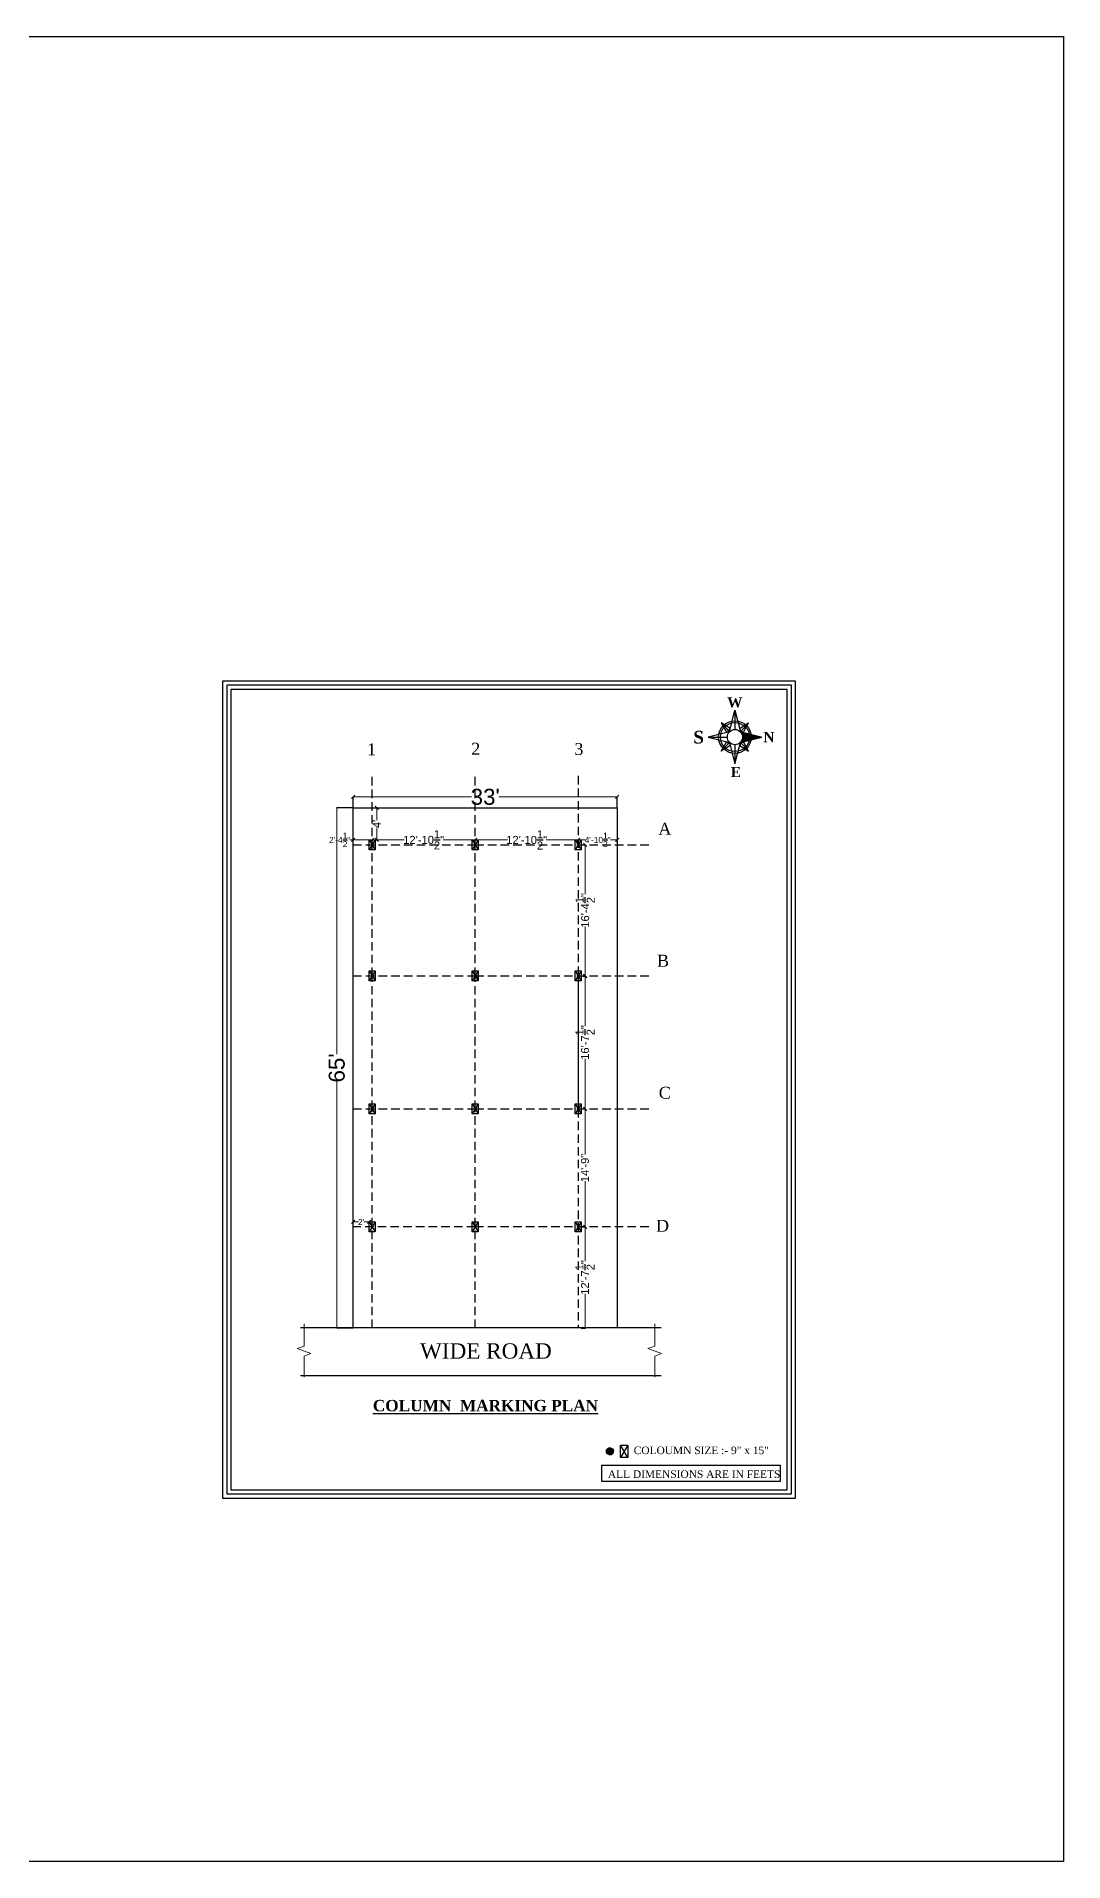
# Model space of a CAD drawing. Header units: inches. Extents: x 572007 to 584304, y -133032 to -127720.
# Drawn here: x 576718 to 578258, y -133032 to -130296 of the extents above; entities that cross this region are included whole.
import ezdxf

# ---------------------------------------------------------------- set-up
doc = ezdxf.new("R2010")
doc.units = ezdxf.units.IN
doc.header["$LTSCALE"] = 2
doc.header["$MEASUREMENT"] = 0
doc.header["$PDSIZE"] = 60727.40515
doc.linetypes.add('HIDDEN', pattern=[9.525, 6.35, -3.175])
doc.layers.add('wall', color=160, linetype='Continuous', lineweight=20)
doc.styles.add('3', font='')
doc.styles.get("Standard").update_dxf_attribs({"font": 'arial.ttf'})
doc.styles.get('3').set_extended_font_data('@Gungsuh')
doc.dimstyles.new('Standard$0', dxfattribs={"dimtxt": 12, "dimasz": 2.5, "dimexe": 0, "dimexo": 0, "dimgap": 0, "dimtad": 0, "dimdec": 1, "dimzin": 0, "dimdsep": 46, "dimlunit": 4, "dimtxsty": 'Standard', "dimblk": 'ARCHTICK', "dimcen": 15.09, "dimclrd": 47, "dimadec": 0, "dimazin": 0, "dimtfac": 1, "dimtdec": 1, "dimtofl": 0, "dimtmove": 0, "dimatfit": 3, "dimldrblk": 'ARCHTICK', "dimfxl": 1, "dimtolj": 1, "dimtzin": 0, "dimlwd": 20, "dimarcsym": 0})

# ---------------------------------------------------------------- blocks, each defined once
blk = doc.blocks.new('9x15 coloumn')
at = {"color": 1}
for p, q in [((315455.5, -29644), (315446.5, -29659)), ((315446.5, -29644), (315455.5, -29659))]:
    blk.add_line(p, q, dxfattribs=at)
blk.add_lwpolyline([(315446.5, -29644), (315455.5, -29644), (315455.5, -29659), (315446.5, -29659)], close=True, dxfattribs=at)
blk = doc.blocks.new('_Oblique')
at = {"color": 0, "linetype": 'ByBlock', "lineweight": -2}
blk.add_line((-0.5, -0.5), (0.5, 0.5), dxfattribs=at)
blk = doc.blocks.new('*D27')
at = {"color": 0, "linetype": 'Continuous', "lineweight": -2, "transparency": 16777216}
for p, q in [((577537.3, -131704.5), (577540.8, -131704.5)), ((577537.3, -131903.9), (577540.8, -131903.9))]:
    blk.add_line(p, q, dxfattribs=at)
at = {"color": 47, "linetype": 'Continuous', "lineweight": 20, "transparency": 16777216}
for p, q in [((577540.8, -131704.5), (577540.8, -131779.7)), ((577540.8, -131903.9), (577540.8, -131828.6))]:
    blk.add_line(p, q, dxfattribs=at)
at = {"layer": 'DEFPOINTS', "color": 0, "transparency": 16777216}
for p in [(577530.7, -131704.5), (577530.7, -131903.9), (577540.8, -131903.9)]:
    blk.add_point(p, dxfattribs=at)
at = {"color": 47, "lineweight": 20, "transparency": 16777216, "xscale": 5, "yscale": 5, "zscale": 5}
for p, rotation in [((577540.8, -131704.5), 90), ((577540.8, -131903.9), 270)]:
    blk.add_blockref('_Oblique', p, dxfattribs=dict(at, rotation=rotation))
at = {"transparency": 16777216, "insert": (577540.8, -131804.2), "char_height": 12, "attachment_point": 5, "rotation": 90}
blk.add_mtext('\\A1;16\'-7{\\H1x;\\S1/2;}"', dxfattribs=at)
blk = doc.blocks.new('*D28')
at = {"color": 0, "linetype": 'Continuous', "lineweight": -2, "transparency": 16777216}
for p, q in [((577537.5, -131507.9), (577541, -131507.9)), ((577537.5, -131704.4), (577541, -131704.4))]:
    blk.add_line(p, q, dxfattribs=at)
at = {"color": 47, "linetype": 'Continuous', "lineweight": 20, "transparency": 16777216}
for p, q in [((577541, -131507.9), (577541, -131581.7)), ((577541, -131704.4), (577541, -131630.5))]:
    blk.add_line(p, q, dxfattribs=at)
at = {"layer": 'DEFPOINTS', "color": 0, "transparency": 16777216}
for p in [(577530.6, -131507.9), (577530.6, -131704.4), (577541, -131704.4)]:
    blk.add_point(p, dxfattribs=at)
at = {"color": 47, "lineweight": 20, "transparency": 16777216, "xscale": 5, "yscale": 5, "zscale": 5}
for p, rotation in [((577541, -131507.9), 90), ((577541, -131704.4), 270)]:
    blk.add_blockref('_Oblique', p, dxfattribs=dict(at, rotation=rotation))
at = {"transparency": 16777216, "insert": (577541, -131606.1), "char_height": 12, "attachment_point": 5, "rotation": 90}
blk.add_mtext('\\A1;16\'-4{\\H1x;\\S1/2;}"', dxfattribs=at)
blk = doc.blocks.new('*D29')
at = {"color": 0, "linetype": 'Continuous', "lineweight": -2, "transparency": 16777216}
for p, q in [((577221.6, -131503.8), (577221.6, -131500.3)), ((577376.1, -131503.9), (577376.1, -131500.4))]:
    blk.add_line(p, q, dxfattribs=at)
at = {"color": 47, "linetype": 'Continuous', "lineweight": 20, "transparency": 16777216}
for p, q in [((577221.6, -131500.3), (577269.7, -131500.3)), ((577376.1, -131500.4), (577327.9, -131500.3))]:
    blk.add_line(p, q, dxfattribs=at)
at = {"layer": 'DEFPOINTS', "color": 0, "transparency": 16777216}
for p in [(577221.6, -131507.8), (577376.1, -131500.4), (577376.1, -131507.9)]:
    blk.add_point(p, dxfattribs=at)
at = {"color": 47, "lineweight": 20, "transparency": 16777216, "xscale": 5, "yscale": 5, "zscale": 5}
for p, rotation in [((577221.6, -131500.3), 179.9928138389498), ((577376.1, -131500.4), 359.9928138389499)]:
    blk.add_blockref('_Oblique', p, dxfattribs=dict(at, rotation=rotation))
at = {"transparency": 16777216, "insert": (577298.8, -131500.3), "char_height": 12, "attachment_point": 5, "rotation": 359.9928}
blk.add_mtext('\\A1;12\'-10{\\H1x;\\S1/2;}"', dxfattribs=at)
blk = doc.blocks.new('*D30')
at = {"color": 0, "linetype": 'Continuous', "lineweight": -2, "transparency": 16777216}
for p, q in [((577376.1, -131503.9), (577376.1, -131500.4)), ((577530.6, -131503.9), (577530.6, -131500.4))]:
    blk.add_line(p, q, dxfattribs=at)
at = {"color": 47, "linetype": 'Continuous', "lineweight": 20, "transparency": 16777216}
for p, q in [((577376.1, -131500.4), (577424.3, -131500.4)), ((577530.6, -131500.4), (577482.4, -131500.4))]:
    blk.add_line(p, q, dxfattribs=at)
at = {"layer": 'DEFPOINTS', "color": 0, "transparency": 16777216}
for p in [(577376.1, -131507.9), (577530.6, -131500.4), (577530.6, -131507.9)]:
    blk.add_point(p, dxfattribs=at)
at = {"color": 47, "lineweight": 20, "transparency": 16777216, "xscale": 5, "yscale": 5, "zscale": 5, "rotation": 180}
blk.add_blockref('_Oblique', (577376.1, -131500.4), dxfattribs=at)
at = {"color": 47, "lineweight": 20, "transparency": 16777216, "xscale": 5, "yscale": 5, "zscale": 5}
blk.add_blockref('_Oblique', (577530.6, -131500.4), dxfattribs=at)
at = {"transparency": 16777216, "insert": (577453.3, -131500.4), "char_height": 12, "attachment_point": 5}
blk.add_mtext('\\A1;12\'-10{\\H1x;\\S1/2;}"', dxfattribs=at)
blk = doc.blocks.new('*D31')
at = {"color": 47, "linetype": 'Continuous', "lineweight": 20, "transparency": 16777216}
for p, q in [((577193.1, -132073.4), (577200.9, -132073.4)), ((577217.1, -132073.4), (577209.3, -132073.4))]:
    blk.add_line(p, q, dxfattribs=at)
at = {"layer": 'DEFPOINTS', "color": 0, "transparency": 16777216}
for p in [(577193.1, -132073.4), (577193.1, -132073.4), (577217.1, -132073.4)]:
    blk.add_point(p, dxfattribs=at)
at = {"color": 47, "lineweight": 20, "transparency": 16777216, "xscale": 5, "yscale": 5, "zscale": 5, "rotation": 180}
blk.add_blockref('_Oblique', (577193.1, -132073.4), dxfattribs=at)
at = {"color": 47, "lineweight": 20, "transparency": 16777216, "xscale": 5, "yscale": 5, "zscale": 5}
blk.add_blockref('_Oblique', (577217.1, -132073.4), dxfattribs=at)
at = {"transparency": 16777216, "insert": (577205.1, -132073.4), "char_height": 12, "attachment_point": 5}
blk.add_mtext("\\A1;{\\H0.75x;2'}", dxfattribs=at)
blk = doc.blocks.new('*D32')
at = {"color": 0, "linetype": 'Continuous', "lineweight": -2, "transparency": 16777216}
for p, q in [((577193.1, -131439.4), (577193.1, -131435.9)), ((577589.1, -131439.4), (577589.1, -131435.9))]:
    blk.add_line(p, q, dxfattribs=at)
at = {"color": 47, "linetype": 'Continuous', "lineweight": 20, "transparency": 16777216}
for p, q in [((577193.1, -131435.9), (577370.7, -131435.9)), ((577589.1, -131435.9), (577411.4, -131435.9))]:
    blk.add_line(p, q, dxfattribs=at)
at = {"layer": 'DEFPOINTS', "color": 0, "transparency": 16777216}
for p in [(577193.1, -131450.9), (577589.1, -131435.9), (577589.1, -131450.9)]:
    blk.add_point(p, dxfattribs=at)
at = {"color": 47, "lineweight": 20, "transparency": 16777216, "xscale": 5, "yscale": 5, "zscale": 5, "rotation": 180}
blk.add_blockref('_Oblique', (577193.1, -131435.9), dxfattribs=at)
at = {"color": 47, "lineweight": 20, "transparency": 16777216, "xscale": 5, "yscale": 5, "zscale": 5}
blk.add_blockref('_Oblique', (577589.1, -131435.9), dxfattribs=at)
at = {"transparency": 16777216, "insert": (577391.1, -131435.9), "char_height": 12, "attachment_point": 5}
blk.add_mtext("\\A1;{\\H2x;33'}", dxfattribs=at)
blk = doc.blocks.new('*D33')
at = {"color": 0, "linetype": 'Continuous', "lineweight": -2, "transparency": 16777216}
for p, q in [((577530.6, -131503.9), (577530.6, -131500.4)), ((577589.1, -131503.9), (577589.1, -131500.4))]:
    blk.add_line(p, q, dxfattribs=at)
at = {"color": 47, "linetype": 'Continuous', "lineweight": 20, "transparency": 16777216}
for p, q in [((577530.6, -131500.4), (577540.9, -131500.4)), ((577589.1, -131500.4), (577578.8, -131500.4))]:
    blk.add_line(p, q, dxfattribs=at)
at = {"layer": 'DEFPOINTS', "color": 0, "transparency": 16777216}
for p in [(577530.6, -131507.9), (577589.1, -131500.4), (577589.1, -131507.9)]:
    blk.add_point(p, dxfattribs=at)
at = {"color": 47, "lineweight": 20, "transparency": 16777216, "xscale": 5, "yscale": 5, "zscale": 5, "rotation": 180}
blk.add_blockref('_Oblique', (577530.6, -131500.4), dxfattribs=at)
at = {"color": 47, "lineweight": 20, "transparency": 16777216, "xscale": 5, "yscale": 5, "zscale": 5}
blk.add_blockref('_Oblique', (577589.1, -131500.4), dxfattribs=at)
at = {"transparency": 16777216, "insert": (577559.8, -131500.4), "char_height": 12, "attachment_point": 5}
blk.add_mtext('\\A1;{\\H0.75x;4\'-10{\\H1x;\\S1/2;}"}', dxfattribs=at)
blk = doc.blocks.new('*D34')
at = {"color": 47, "linetype": 'Continuous', "lineweight": 20, "transparency": 16777216}
for p, q in [((577193.1, -131500.4), (577188.1, -131500.4)), ((577221.6, -131500.4), (577193.1, -131500.4))]:
    blk.add_line(p, q, dxfattribs=at)
at = {"color": 0, "linetype": 'Continuous', "lineweight": -2, "transparency": 16777216}
for p, q in [((577193.1, -131503.9), (577193.1, -131500.4)), ((577221.6, -131503.9), (577221.6, -131500.4))]:
    blk.add_line(p, q, dxfattribs=at)
at = {"layer": 'DEFPOINTS', "color": 0, "transparency": 16777216}
for p in [(577193.1, -131500.4), (577193.1, -131507.9), (577221.6, -131507.9)]:
    blk.add_point(p, dxfattribs=at)
at = {"color": 47, "lineweight": 20, "transparency": 16777216, "xscale": 5, "yscale": 5, "zscale": 5, "rotation": 180}
blk.add_blockref('_Oblique', (577193.1, -131500.4), dxfattribs=at)
at = {"color": 47, "lineweight": 20, "transparency": 16777216, "xscale": 5, "yscale": 5, "zscale": 5}
blk.add_blockref('_Oblique', (577221.6, -131500.4), dxfattribs=at)
at = {"transparency": 16777216, "insert": (577172.8, -131500.4), "char_height": 12, "attachment_point": 5}
blk.add_mtext('\\A1;{\\H0.75x;2\'-4{\\H1x;\\S1/2;}"}', dxfattribs=at)
blk = doc.blocks.new('*D35')
at = {"color": 0, "linetype": 'Continuous', "lineweight": -2, "transparency": 16777216}
for p, q in [((577537.3, -131903.9), (577540.8, -131903.9)), ((577537.3, -132080.9), (577540.8, -132080.9))]:
    blk.add_line(p, q, dxfattribs=at)
at = {"color": 47, "linetype": 'Continuous', "lineweight": 20, "transparency": 16777216}
for p, q in [((577540.8, -131903.9), (577540.8, -131972.3)), ((577540.8, -132080.9), (577540.8, -132012.4))]:
    blk.add_line(p, q, dxfattribs=at)
at = {"layer": 'DEFPOINTS', "color": 0, "transparency": 16777216}
for p in [(577530.6, -131903.9), (577540.8, -131903.9), (577530.6, -132080.9)]:
    blk.add_point(p, dxfattribs=at)
at = {"color": 47, "lineweight": 20, "transparency": 16777216, "xscale": 5, "yscale": 5, "zscale": 5}
for p, rotation in [((577540.8, -131903.9), 90), ((577540.8, -132080.9), 270)]:
    blk.add_blockref('_Oblique', p, dxfattribs=dict(at, rotation=rotation))
at = {"transparency": 16777216, "insert": (577540.8, -131992.4), "char_height": 12, "attachment_point": 5, "rotation": 90}
blk.add_mtext('\\A1;14\'-9"', dxfattribs=at)
blk = doc.blocks.new('*D36')
at = {"color": 0, "linetype": 'Continuous', "lineweight": -2, "transparency": 16777216}
for p, q in [((577224.9, -131452.4), (577228.4, -131452.4)), ((577224.9, -131500.4), (577228.4, -131500.4))]:
    blk.add_line(p, q, dxfattribs=at)
at = {"color": 47, "linetype": 'Continuous', "lineweight": 20, "transparency": 16777216}
for p, q in [((577228.4, -131452.4), (577228.4, -131470.6)), ((577228.4, -131500.4), (577228.4, -131482.1))]:
    blk.add_line(p, q, dxfattribs=at)
at = {"layer": 'DEFPOINTS', "color": 0, "transparency": 16777216}
for p in [(577221.6, -131452.4), (577228.4, -131452.4), (577221.6, -131500.4)]:
    blk.add_point(p, dxfattribs=at)
at = {"color": 47, "lineweight": 20, "transparency": 16777216, "xscale": 5, "yscale": 5, "zscale": 5}
for p, rotation in [((577228.4, -131452.4), 90), ((577228.4, -131500.4), 270)]:
    blk.add_blockref('_Oblique', p, dxfattribs=dict(at, rotation=rotation))
at = {"transparency": 16777216, "insert": (577228.4, -131476.4), "char_height": 12, "attachment_point": 5, "rotation": 90}
blk.add_mtext("\\A1;4'", dxfattribs=at)
blk = doc.blocks.new('_ArchTick')
at = {"color": 0, "linetype": 'ByBlock', "const_width": 0.15}
blk.add_lwpolyline([(-0.5, -0.5), (0.5, 0.5)], dxfattribs=at)
blk = doc.blocks.new('*D37')
at = {"color": 0, "linetype": 'Continuous', "lineweight": -2, "transparency": 16777216}
for p, q in [((577193.1, -131452.4), (577168.5, -131452.4)), ((577193.1, -132232.4), (577168.5, -132232.4))]:
    blk.add_line(p, q, dxfattribs=at)
at = {"color": 47, "lineweight": 20, "transparency": 16777216}
for p, q in [((577168.5, -131452.4), (577168.5, -131821.9)), ((577168.5, -132232.4), (577168.5, -131862.8))]:
    blk.add_line(p, q, dxfattribs=at)
at = {"layer": 'DEFPOINTS', "color": 0, "transparency": 16777216}
for p in [(577168.5, -131452.4), (577193.1, -131452.4), (577193.1, -132232.4)]:
    blk.add_point(p, dxfattribs=at)
at = {"color": 47, "lineweight": 20, "transparency": 16777216, "xscale": 2.5, "yscale": 2.5, "zscale": 2.5}
for p, rotation in [((577168.5, -131452.4), 90), ((577168.5, -132232.4), 270)]:
    blk.add_blockref('_ArchTick', p, dxfattribs=dict(at, rotation=rotation))
at = {"color": 0, "transparency": 16777216, "insert": (577168.5, -131842.4), "char_height": 12, "width": 11.719, "attachment_point": 5, "rotation": 90}
blk.add_mtext("\\A1;{\\H2x;65'}", dxfattribs=at)
blk = doc.blocks.new('*D38')
at = {"color": 0, "linetype": 'Continuous', "lineweight": -2, "transparency": 16777216}
for p, q in [((577535.1, -132080.9), (577540.8, -132080.9)), ((577535.1, -132232.4), (577540.8, -132232.4))]:
    blk.add_line(p, q, dxfattribs=at)
at = {"color": 47, "lineweight": 20, "transparency": 16777216}
for p, q in [((577540.8, -132080.9), (577540.8, -132132.2)), ((577540.8, -132232.4), (577540.8, -132181))]:
    blk.add_line(p, q, dxfattribs=at)
at = {"layer": 'DEFPOINTS', "color": 0, "transparency": 16777216}
for p in [(577535.1, -132080.9), (577535.1, -132232.4), (577540.8, -132232.4)]:
    blk.add_point(p, dxfattribs=at)
at = {"color": 47, "lineweight": 20, "transparency": 16777216, "xscale": 2.5, "yscale": 2.5, "zscale": 2.5}
for p, rotation in [((577540.8, -132080.9), 90), ((577540.8, -132232.4), 270)]:
    blk.add_blockref('_ArchTick', p, dxfattribs=dict(at, rotation=rotation))
at = {"color": 0, "transparency": 16777216, "insert": (577540.8, -132156.6), "char_height": 12, "attachment_point": 5, "rotation": 90}
blk.add_mtext('\\A1;12\'-7{\\H1x;\\S1/2;}"', dxfattribs=at)

msp = doc.modelspace()

# ---------------------------------------------------------------- hatches: boundary and pattern name
h = msp.add_hatch()
h.set_pattern_fill('ANSI31', scale=1.088763)
h.set_pattern_definition([(45, (330873.43071, -106642.14216), (-0.09623400248, 0.09623400248), [])])
h.paths.add_polyline_path([(577787.5, -131346.16), (577777.14, -131346.16, -0.1989124), (577773.79, -131354.24), (577786.97, -131350.94, 0.0553395)])
h.paths.add_polyline_path([(577786.97, -131341.38), (577773.79, -131338.08, -0.1989124), (577777.14, -131346.16), (577787.5, -131346.16, 0.0553395)])
h.paths.add_polyline_path([(577789.82, -131342.09), (577786.97, -131341.38, -0.0553395), (577787.5, -131346.16), (577790.16, -131346.16, 0.0417707)])
h.paths.add_polyline_path([(577790.16, -131346.16), (577787.5, -131346.16, -0.0553395), (577786.97, -131350.94), (577789.82, -131350.22, 0.0417707)])
h.paths.add_polyline_path([(577789.82, -131342.09, -0.0417707), (577790.16, -131346.16), (577806.04, -131346.16)])
h.paths.add_polyline_path([(577806.04, -131346.16), (577790.16, -131346.16, -0.0417707), (577789.82, -131350.22)])
h = msp.add_hatch()
h.set_pattern_fill('ANSI31', color=0, scale=1.23081)
h.set_pattern_definition([(45, (218715.30386, -94173.54969), (-0.108789225046, 0.108789225046), [])])
h.paths.add_polyline_path([(577583.44, -132417.26, 1), (577572.85, -132417.26, 1)])

# ---------------------------------------------------------------- linework, layer by layer
for p, q in [((577757.63, -131338.08), (577765.71, -131305.83)), ((577757.63, -131338.08), (577725.39, -131346.16)), ((577725.39, -131346.16), (577754.29, -131346.16)), ((577725.39, -131346.16), (577757.63, -131354.24)), ((577754.1, -131334.34), (577745.18, -131324.88)), ((577745.18, -131324.88), (577752.49, -131337.93)), ((577752.49, -131337.93), (577757.63, -131338.08)), ((577757.63, -131338.08), (577754.1, -131334.34)), ((577773.64, -131332.94), (577786.24, -131324.88)), ((577773.79, -131338.08), (577773.64, -131332.94)), ((577773.79, -131338.08), (577786.24, -131324.88)), ((577773.79, -131338.08), (577778.93, -131337.93)), ((577773.79, -131338.08), (577806.04, -131346.16)), ((577773.79, -131354.24), (577806.04, -131346.16)), ((577777.14, -131346.16), (577806.04, -131346.16)), ((577778.93, -131337.93), (577786.24, -131324.88)), ((577745.18, -131367.44), (577752.49, -131354.39)), ((577754.1, -131357.98), (577745.18, -131367.44)), ((577752.49, -131354.39), (577757.63, -131354.24)), ((577757.63, -131354.24), (577765.71, -131386.48)), ((577765.71, -131386.48), (577773.79, -131354.24)), ((577765.71, -131357.58), (577765.71, -131386.48)), ((577778.93, -131354.39), (577773.79, -131354.24)), ((577777.32, -131357.98), (577786.24, -131367.44)), ((577786.24, -131367.44), (577778.93, -131354.39)), ((577193.09, -131452.35), (577176.3, -131452.35)), ((577193.09, -131452.35), (577193.09, -131435.69)), ((577193.09, -131452.35), (577589.09, -131452.35)), ((577193.09, -132232.35), (577193.09, -131452.35)), ((577589.09, -131452.35), (577589.09, -131435.87)), ((577589.09, -131452.35), (577589.09, -132232.35)), ((577380.59, -131707.35), (577380.59, -131703.35)), ((577530.59, -131704.35), (577530.59, -131903.85)), ((577655.09, -132232.35), (577114.09, -132232.35))]:
    msp.add_line(p, q)
at = {"lineweight": -2, "ltscale": 5}
for q in [(577765.71, -131334.73), (577773.79, -131338.08)]:
    msp.add_line((577765.71, -131305.83), q, dxfattribs=at)
at = {"color": 5, "linetype": 'HIDDEN'}
for p, q in [((577221.59, -131704.35), (577221.59, -131404.35)), ((577376.09, -131704.35), (577376.09, -131404.35)), ((577530.59, -131404.35), (577530.59, -131704.35)), ((577193.09, -131507.85), (577376.09, -131507.85)), ((577376.09, -131507.85), (577636.3, -131507.85)), ((577193.09, -131704.35), (577376.09, -131704.35)), ((577221.59, -131903.85), (577221.59, -131704.35)), ((577376.09, -131704.35), (577636.3, -131704.35)), ((577376.09, -131903.85), (577376.09, -131704.35)), ((577193.09, -131903.85), (577376.09, -131903.85)), ((577221.59, -132232.35), (577221.59, -131903.85)), ((577376.09, -131903.85), (577636.3, -131903.85)), ((577376.09, -132232.35), (577376.09, -131903.85)), ((577530.59, -131903.85), (577530.59, -132232.35)), ((577376.09, -132080.85), (577193.09, -132080.85)), ((577636.3, -132080.85), (577376.09, -132080.85))]:
    msp.add_line(p, q, dxfattribs=at)
at = {"color": 0}
msp.add_line((577655.09, -132304.35), (577114.09, -132304.35), dxfattribs=at)
at = {"color": 1}
for p, q in [((577605.22, -132408.03), (577594.15, -132426.5)), ((577605.22, -132426.5), (577594.15, -132408.03))]:
    msp.add_line(p, q, dxfattribs=at)
at = {"color": 0}
msp.add_lwpolyline([(572007, -130295.5), (578258.5, -130295.5), (578258.5, -133032.5), (572007, -133032.5)], close=True, dxfattribs=at)
for points in [[(577856.13, -131261.69), (577856.13, -132488.1), (576997.64, -132488.1), (576997.64, -131261.69)], [(577849.87, -131267.94), (577849.87, -132481.84), (577003.89, -132481.84), (577003.89, -131267.94)], [(577843.61, -131274.2), (577843.61, -132475.59), (577010.15, -132475.59), (577010.15, -131274.2)], [(577745.18, -131324.88), (577754.1, -131334.34), (577757.63, -131338.08), (577757.78, -131332.94)], [(577757.78, -131332.94), (577746.08, -131325.46), (577745.9, -131325.64), (577754.1, -131334.34), (577757.63, -131338.08)], [(577745.18, -131367.44), (577754.1, -131357.98), (577757.63, -131354.24), (577757.78, -131359.38)], [(577786.24, -131367.44), (577777.32, -131357.98), (577773.79, -131354.24), (577773.64, -131359.38)], [(577773.64, -131359.38), (577785.34, -131366.86), (577785.52, -131366.67), (577777.32, -131357.98), (577773.79, -131354.24)], [(577566.16, -132438.07), (577833.42, -132438.07), (577833.42, -132462.85), (577566.16, -132462.85)]]:
    msp.add_lwpolyline(points, close=True)
at = {"color": 1}
msp.add_lwpolyline([(577594.15, -132408.03), (577605.22, -132408.03), (577605.22, -132426.5), (577594.15, -132426.5)], close=True, dxfattribs=at)
for radius in [24.45, 21.78, 11.43]:
    msp.add_circle((577765.71, -131346.16), radius)
at = {"color": 0}
msp.add_circle((577578.15, -132417.26), 5.29, dxfattribs=at)
at = {"layer": 'wall', "linetype": 'ByBlock'}
for points in [[(577119.44, -132226.29), (577119.44, -132259.58), (577109.22, -132263.3), (577129.66, -132270.74), (577119.44, -132274.46), (577119.44, -132306.12)], [(577645.44, -132226.29), (577645.44, -132259.58), (577635.22, -132263.3), (577655.66, -132270.74), (577645.44, -132274.46), (577645.44, -132306.12)]]:
    msp.add_lwpolyline(points, dxfattribs=at)

# ---------------------------------------------------------------- block references
at = {"color": 0}
for p in [(261770.59, -101856.35), (261925.09, -101856.35), (262079.59, -101856.35), (261770.59, -102052.85), (261925.09, -102052.85), (262079.59, -102052.85), (261770.59, -102252.35), (261925.09, -102252.35), (262079.59, -102252.35), (261770.59, -102429.35), (261925.09, -102429.35), (262079.59, -102429.35)]:
    msp.add_blockref('9x15 coloumn', p, dxfattribs=at)

# ---------------------------------------------------------------- texts
at = {"attachment_point": 1}
for s, width, gutter_width, heights, insert, char_height in [('{\\fTimes New Roman|b1|i0|c0|p18;W  }', 125.2384, 14.26, [112.82], (577753.96, -131286.49), 15.2429), ('{\\fTimes New Roman|b1|i0|c0|p18;S  }', 125.2384, 14.26, [112.82], (577703.19, -131336.78), 19.0536), ('{\\fTimes New Roman|b1|i0|c0|p18;N  }', 125.2384, 14.26, [112.82], (577808.33, -131338.59), 15.2429), ('{\\fTimes New Roman|b1|i0|c0|p18;E  }', 125.2384, 14.26, [112.82], (577759.29, -131390.99), 15.2429), ('{\\fTimes New Roman|b1|i0|c0|p18;\\LCOLUMN  MARKING PLAN}', 5717.966, 11.25, [1293.53], (577222.55, -132340.25), 17.0984), ('{\\fTimes New Roman|b0|i0|c0|p18;COLOUMN SIZE :- 9" x 15"}', 8094.9245, 15.93, [1831.25], (577613.83, -132410.21), 11.335), ('{\\fTimes New Roman|b0|i0|c0|p18;ALL DIMENSIONS ARE IN FEETS}', 8094.9245, 15.93, [1831.25], (577575.06, -132445.9), 11.335)]:
    msp.add_mtext_dynamic_manual_height_columns(s, width=width, gutter_width=gutter_width, heights=heights, dxfattribs=dict(at, insert=insert, char_height=char_height))
at = {"color": 0, "insert": (576739.87, -131330.83), "char_height": 0.02, "attachment_point": 1, "rotation": 270, "style": '3'}
msp.add_mtext_dynamic_manual_height_columns('HI SYED SAMRAN ', width=87.5, gutter_width=0.1, heights=[0], dxfattribs=at)
at = {"color": 174, "true_color": 0x0000a3, "attachment_point": 1}
for s, insert, char_height in [('{\\fTimes New Roman|b0|i0|c0|p18;  1    }', (577200.46, -131355.7), 17.8108), ('{\\fTimes New Roman|b0|i0|c0|p18; 2    }', (577363.46, -131354.7), 17.8108), ('{\\fTimes New Roman|b0|i0|c0|p18;  3    }', (577511.46, -131355.2), 17.8108), ('{\\fTimes New Roman|b0|i0|c0|p18;  A    }', (577637.46, -131474.7), 17.8108), ('{\\fTimes New Roman|b0|i0|c0|p18;\\C5;  \\C174;\\c10682368;C}', (577637.96, -131870.7), 17.8108), ('{\\fTimes New Roman|b0|i0|c0|p18;  D    }', (577633.96, -132070.2), 17.8108), ('{\\fTimes New Roman|b0|i0|c0|p18; WIDE ROAD  }', (577284.63, -132255.35), 22.9862)]:
    msp.add_mtext_dynamic_manual_height_columns(s, width=6353.2955, gutter_width=12.5, heights=[1437.25], dxfattribs=dict(at, insert=insert, char_height=char_height))
at = {"color": 5, "linetype": 'HIDDEN', "insert": (577635.46, -131672.7), "char_height": 17.8108, "attachment_point": 1}
msp.add_mtext_dynamic_manual_height_columns('{\\fTimes New Roman|b0|i0|c0|p18;  B    }', width=6353.2955, gutter_width=12.5, heights=[1437.25], dxfattribs=at)

# ---------------------------------------------------------------- dimensions: what is measured, and where the dimension line sits
for p1, p2, distance, text, picture, middle in [((577193.09, -131450.85), (577589.09, -131450.85), 14.98, '{\\H2x;<>}', '*D32', (577391.09, -131435.87)), ((577221.59, -131507.85), (577193.09, -131507.85), -7.5, '{\\H0.75x;<>}', '*D34', (577172.76, -131500.35)), ((577530.59, -131507.85), (577589.09, -131507.85), 7.48, '{\\H0.75x;<>}', '*D33', (577559.84, -131500.37)), ((577217.09, -132073.35), (577193.09, -132073.35), 0, '{\\H0.75x;<>}', '*D31', (577205.09, -132073.35))]:
    dim = msp.add_aligned_dim(p1=p1, p2=p2, distance=distance, text=text, dimstyle='Standard$0', override={"dimtxt": 12, "dimasz": 5, "dimdec": 1, "dimblk": 'OBLIQUE', "dimclrt": 256, "dimtdec": 1, "dimldrblk": 'Oblique', "dimfxl": 3.5, "dimfxlon": 1})
    dim.commit()
    dim.dimension.update_dxf_attribs({"geometry": picture, "text_midpoint": middle})
at = {"color": 0}
dim = msp.add_aligned_dim(p1=(577193.09, -132232.35), p2=(577193.09, -131452.35), distance=24.59, text='{\\H2x;<>}', dimstyle='Standard$0', dxfattribs=at)
dim.commit()
dim.dimension.update_dxf_attribs({"geometry": '*D37', "text_midpoint": (577168.5, -131842.35)})
for p1, p2, distance, override, picture, middle in [((577221.57, -131500.36), (577221.57, -131452.35), -6.79, {"dimtxt": 12, "dimasz": 5, "dimdec": 1, "dimblk": 'Oblique', "dimclrt": 256, "dimtdec": 1, "dimldrblk": 'Oblique', "dimfxl": 3.5, "dimfxlon": 1}, '*D36', (577228.36, -131476.36)), ((577221.57, -131507.83), (577376.09, -131507.85), 7.5, {"dimtxt": 12, "dimasz": 5, "dimdec": 1, "dimblk": 'OBLIQUE', "dimclrt": 256, "dimtdec": 1, "dimldrblk": 'Oblique', "dimfxl": 3.5, "dimfxlon": 1}, '*D29', (577298.83, -131500.34)), ((577376.09, -131507.85), (577530.59, -131507.85), 7.5, {"dimtxt": 12, "dimasz": 5, "dimdec": 1, "dimblk": 'OBLIQUE', "dimclrt": 256, "dimtdec": 1, "dimldrblk": 'Oblique', "dimfxl": 3.5, "dimfxlon": 1}, '*D30', (577453.34, -131500.35)), ((577530.59, -131507.85), (577530.59, -131704.35), 10.39, {"dimtxt": 12, "dimasz": 5, "dimdec": 1, "dimblk": 'OBLIQUE', "dimclrt": 256, "dimtdec": 1, "dimldrblk": 'Oblique', "dimfxl": 3.5, "dimfxlon": 1}, '*D28', (577540.98, -131606.1)), ((577530.73, -131704.46), (577530.73, -131903.85), 10.07, {"dimtxt": 12, "dimasz": 5, "dimdec": 1, "dimblk": 'OBLIQUE', "dimclrt": 256, "dimtdec": 1, "dimldrblk": 'Oblique', "dimfxl": 3.5, "dimfxlon": 1}, '*D27', (577540.8, -131804.16)), ((577530.59, -132080.85), (577530.59, -131903.85), -10.21, {"dimtxt": 12, "dimasz": 5, "dimdec": 1, "dimblk": 'Oblique', "dimclrt": 256, "dimtdec": 1, "dimldrblk": 'Oblique', "dimfxl": 3.5, "dimfxlon": 1}, '*D35', (577540.8, -131992.35))]:
    dim = msp.add_aligned_dim(p1=p1, p2=p2, distance=distance, dimstyle='Standard$0', override=override)
    dim.commit()
    dim.dimension.update_dxf_attribs({"geometry": picture, "text_midpoint": middle})
dim = msp.add_aligned_dim(p1=(577535.09, -132080.85), p2=(577535.09, -132232.35), distance=5.71, dimstyle='Standard$0', dxfattribs=at)
dim.commit()
dim.dimension.update_dxf_attribs({"geometry": '*D38', "text_midpoint": (577540.8, -132156.6)})

doc.saveas('drawing.dxf')
